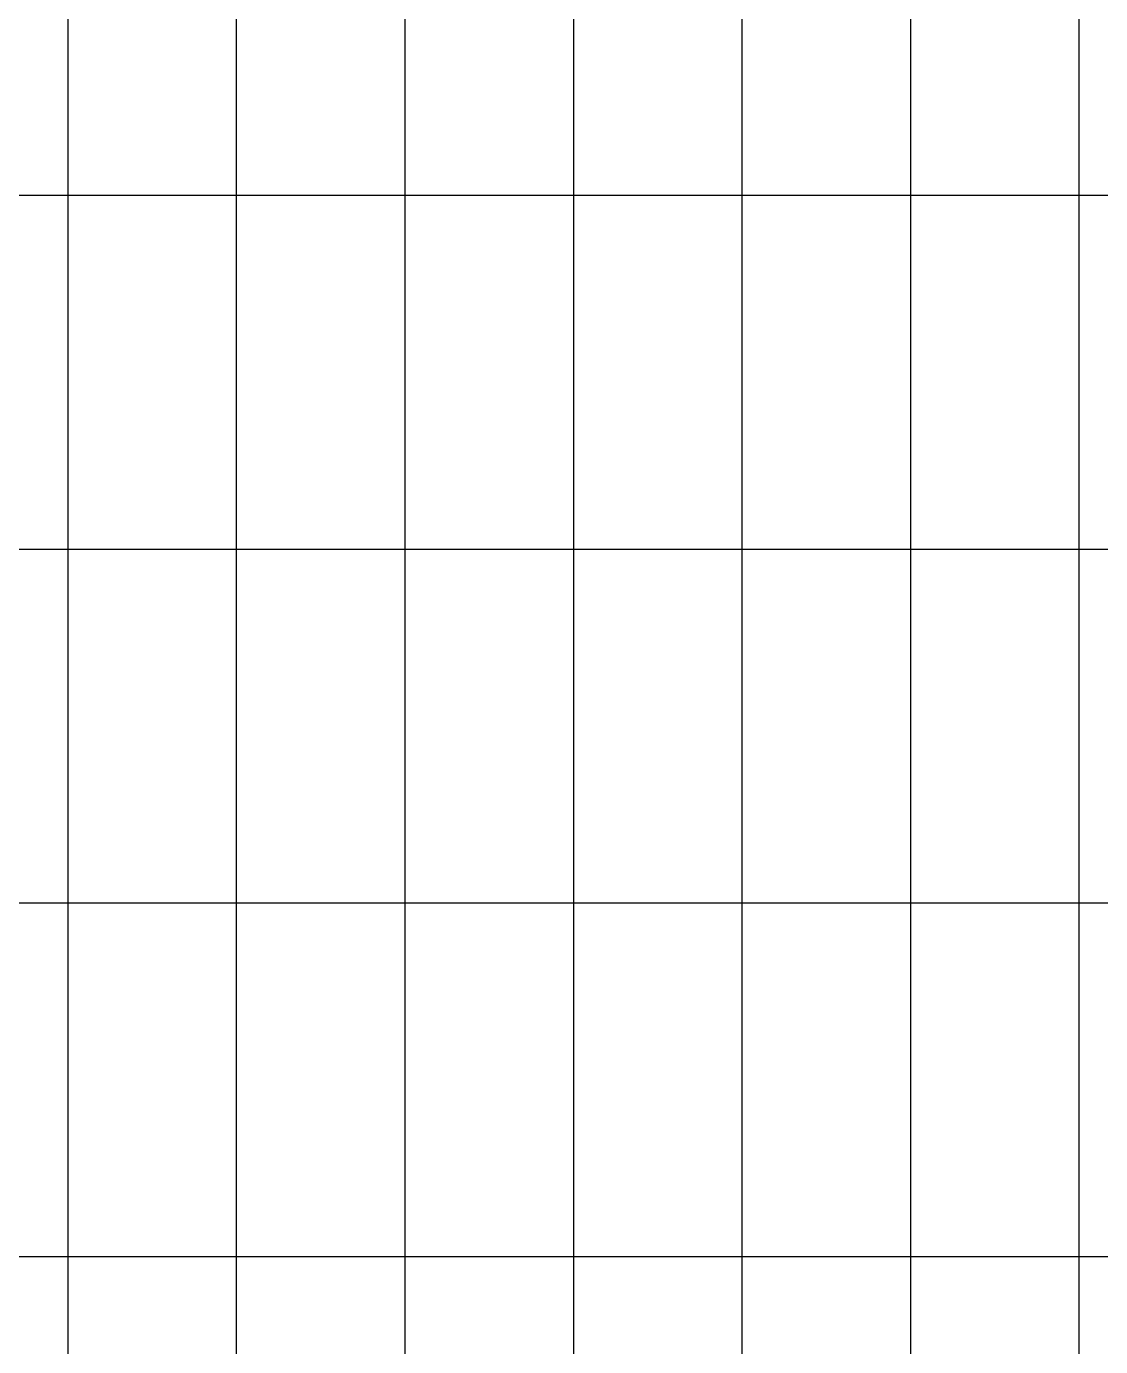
# Model space of a CAD drawing. Header units: inches. Extents: x -5298 to 11252, y 8210 to 22495.
# Drawn here: x 9145 to 9996, y 14803 to 15849 of the extents above; entities that cross this region are included whole.
import ezdxf

# ---------------------------------------------------------------- set-up
doc = ezdxf.new("R2010")
doc.units = ezdxf.units.IN
doc.header["$LTSCALE"] = 55
doc.header["$MEASUREMENT"] = 0
doc.layers.add('BEAM', color=3, linetype='Continuous')

msp = doc.modelspace()

# ---------------------------------------------------------------- linework, layer by layer
at = {"layer": 'BEAM', "color": 5}
for p, q in [((9178.402, 11513.244), (9178.402, 18236.017)), ((9311.896, 11513.244), (9311.896, 18236.017)), ((9445.389, 11513.244), (9445.389, 18236.017)), ((9578.883, 11513.244), (9578.883, 18236.017)), ((9712.377, 11513.244), (9712.377, 18236.017)), ((9845.871, 11513.244), (9845.871, 18236.017)), ((9979.365, 11513.244), (9979.365, 18236.017)), ((7576.475, 15714.977), (10780.328, 15714.977)), ((7576.475, 15434.862), (10780.328, 15434.862)), ((7576.475, 15154.746), (10780.328, 15154.746)), ((7576.475, 14874.631), (10780.328, 14874.631))]:
    msp.add_line(p, q, dxfattribs=at)

doc.saveas('drawing.dxf')
